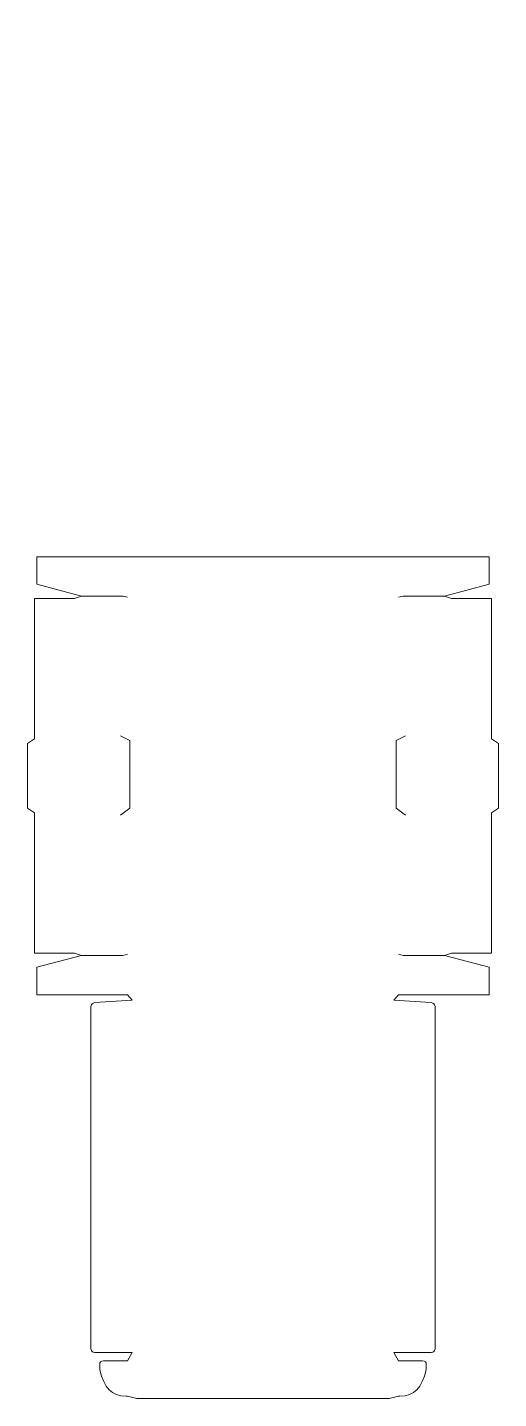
# Model space of a CAD drawing. Header units: millimetres. Extents: x -121 to 478, y -1752 to -10.
import ezdxf

# ---------------------------------------------------------------- set-up
doc = ezdxf.new("R2010")
doc.units = ezdxf.units.MM
doc.layers.add('PDF _Геометрия', color=1, linetype='Continuous')

msp = doc.modelspace()

# ---------------------------------------------------------------- linework, layer by layer
at = {"layer": 'PDF _Геометрия', "color": 3, "lineweight": 20}
msp.add_lwpolyline([(41.3, -9.7)], close=True, dxfattribs=at)
at = {"layer": 'PDF _Геометрия', "lineweight": 20}
for points in [[(392.3, -1248.5), (344.8, -1245.6), (350.7, -1238.6), (465.9, -1238.6), (465.9, -1203.7), (409.1, -1188.7), (418, -1185.8), (468.9, -1185.8), (468.9, -1007.6), (477.8, -1001.7), (477.8, -919.3), (468.9, -913.3), (468.9, -735.2), (418, -735.2), (409.1, -732.2), (465.9, -717.2), (465.9, -682.4), (-109.1, -682.4), (-109.1, -717.2), (-52.2, -732.2), (-61.1, -735.2), (-112, -735.2), (-112, -913.3), (-120.9, -919.3), (-120.9, -1001.7), (-112, -1007.6), (-112, -1185.8), (-61.1, -1185.8), (-52.2, -1188.7), (-109.1, -1203.7), (-109.1, -1238.6), (6.2, -1238.6), (12.1, -1245.6), (-35.4, -1248.5)], [(6.2, -733.7), (0.2, -732.2), (-52.2, -732.2)], [(350.7, -733.7), (356.7, -732.2), (409.1, -732.2)], [(-2.7, -909.8), (9.1, -915.7), (9.1, -1001.7), (-2.7, -1010.6)], [(359.6, -909.8), (347.8, -915.7), (347.8, -1001.7), (359.6, -1010.6)], [(6.2, -1187.2), (0.2, -1188.7), (-52.2, -1188.7)], [(350.7, -1187.2), (356.7, -1188.7), (409.1, -1188.7)], [(-40.3, -1253.7), (-40.3, -1688.3)], [(397.2, -1253.7), (397.2, -1688.3)], [(-24.2, -1703.6), (6.2, -1703.6), (12.1, -1693.2), (-35.4, -1693.2)], [(392.3, -1693.2), (344.8, -1693.2), (350.7, -1703.6), (381.1, -1703.6)], [(-29.1, -1715), (-29.1, -1708.6)], [(386, -1708.6), (386, -1715)], [(352.4, -1748.6), (350.7, -1748.6), (338.8, -1751.6), (18, -1751.6), (6.2, -1748.6), (4.5, -1748.6)]]:
    msp.add_lwpolyline(points, dxfattribs=at)
at = {"layer": 'PDF _Геометрия', "color": 3, "lineweight": 20}
for points in [[(8.7, -1699.2), (8.7, -1699.2), (8.7, -1699.2)], [(348.2, -1699.2), (348.2, -1699.2)]]:
    msp.add_lwpolyline(points, dxfattribs=at)
at = {"layer": 'PDF _Геометрия', "lineweight": 20}
for points in [[(-40.3, -1253.7), (-39.5, -1250.2), (-38.8, -1249.5), (-35.4, -1248.5)], [(392.3, -1248.5), (395.7, -1249.5), (396.4, -1250.2), (397.2, -1253.7)], [(-35.4, -1693.2), (-38.7, -1692.3), (-39.4, -1691.7), (-40.3, -1688.3)], [(397.2, -1688.3), (396.3, -1691.7), (395.6, -1692.3), (392.3, -1693.2)], [(-29.1, -1708.6), (-29.1, -1705.1), (-27.7, -1703.6), (-24.2, -1703.6)], [(381.1, -1703.6), (384.6, -1703.6), (386, -1705.1), (386, -1708.6)], [(-29.1, -1715), (-23, -1738), (-14.5, -1748.3), (4.5, -1748.6)], [(386, -1715), (379.9, -1738), (371.4, -1748.3), (352.4, -1748.6)]]:
    msp.add_open_spline(points, degree=3, dxfattribs=at)

doc.saveas('drawing.dxf')
